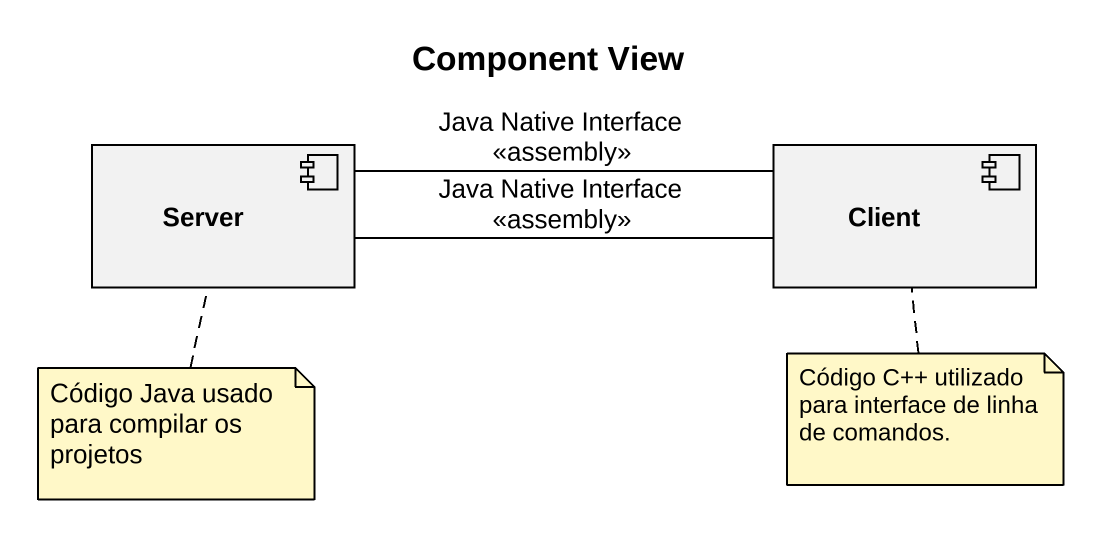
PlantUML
@startuml
title Component View
component Server
component Client
Server -right- Client : Java Native Interface\n<<assembly>>
Client -left- Server : Java Native Interface\n<<assembly>>
note bottom of Server : Código Java usado para compilar os projetos
note bottom of Client : Código C++ utilizado para interface de linha de comandos.
@enduml
